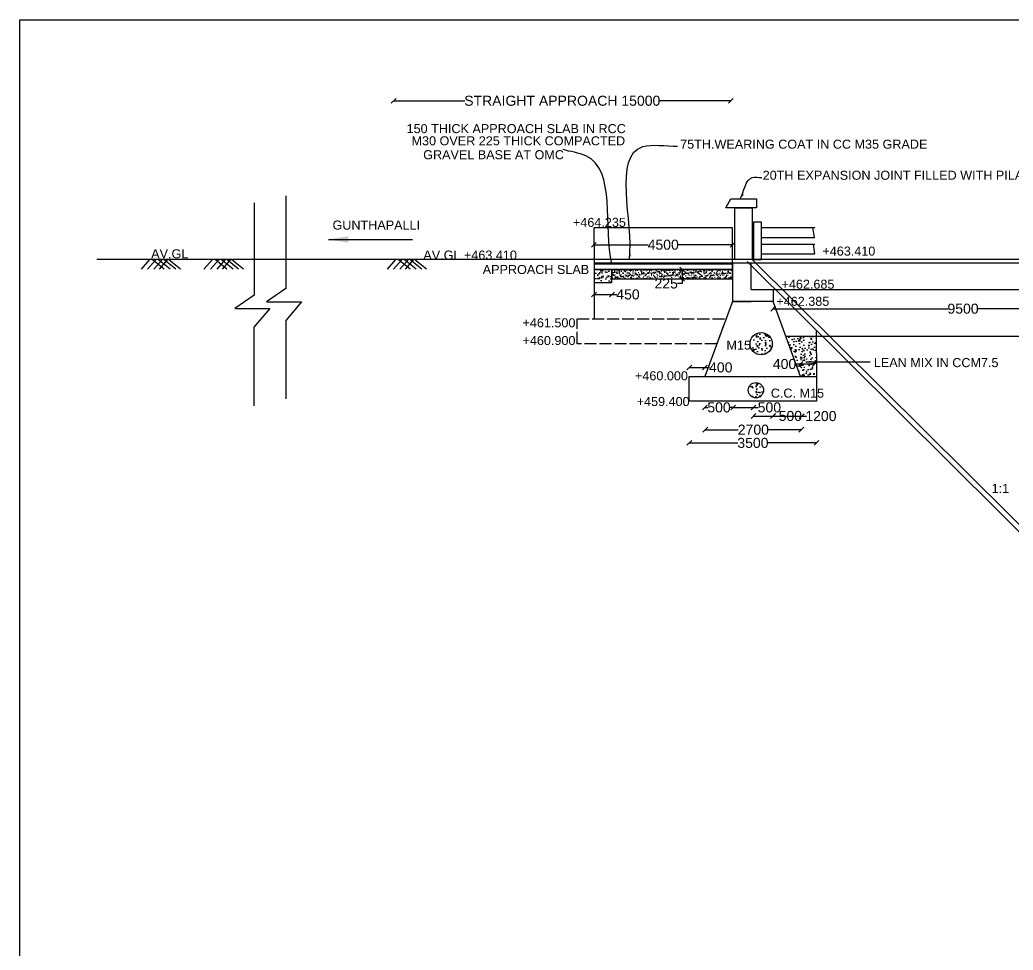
# Model space of a CAD drawing. Header units: millimetres. Extents: x 5124 to 3549337, y 2311 to 45966659.
# Drawn here: x 3099046 to 3118861, y 45948098 to 45966659 of the extents above; entities that cross this region are included whole.
import ezdxf

# ---------------------------------------------------------------- set-up
doc = ezdxf.new("R2010")
doc.units = ezdxf.units.MM
doc.header["$MEASUREMENT"] = 0
doc.linetypes.add('ACAD_ISO02W100', pattern=[15, 12, -3])
for name, color, linetype in [('DIMENSION', 7, 'Continuous'), ('DRAWING', 7, 'Continuous'), ('TEXT', 7, 'Continuous')]:
    doc.layers.add(name, color=color, linetype=linetype)
doc.styles.get("Standard").update_dxf_attribs({"font": 'arial.ttf', "height": 200})
doc.dimstyles.get("Standard").update_dxf_attribs({"dimtxt": 200, "dimasz": 110, "dimexe": 0.18, "dimexo": 0.0625, "dimgap": 0.09, "dimtad": 0, "dimtih": 1, "dimtoh": 1, "dimdec": 0, "dimzin": 0, "dimdsep": 46, "dimtxsty": 'Standard', "dimblk": 'OBLIQUE', "dimcen": 0.09, "dimse1": 1, "dimse2": 1, "dimadec": 0, "dimazin": 0, "dimtfac": 1, "dimtdec": 0, "dimtofl": 0, "dimtmove": 0, "dimatfit": 3, "dimfxl": 1, "dimtolj": 1, "dimtzin": 0, "dimarcsym": 0})
pattern_1 = [(50, (0, 0), (215.1780548, -18.8256405), [22.5, -247.5]), (355, (0, 0), (-41.6254001, 225.6576401), [18, -198]), (100.45144446, (17.93, -1.57), (173.552654, 206.8319973), [19.1220576, -210.3426336]), (46.1842, (0, 60), (320.1723992, -49.6557842), [33.75, -371.25]), (96.6356355, (26.68, 55.86), (280.3985837, 292.2355802), [28.6831026, -315.514128]), (351.184164, (0, 60), (280.3985835, 292.23558), [27, -297.0000003]), (21, (30, 45), (179.07211564, -120.7856672), [22.5, -247.5]), (326, (30, 45), (72.9945996, 217.5450135), [18, -198]), (71.45144474, (44.92, 34.93), (252.066713, 96.7593458), [19.122057, -210.3426336]), (37.5, (0, 0), (3.6479566, 99.86815615), [0, -195.6, 0, -201, 0, -198.75]), (7.5, (0, 0), (78.92086123, 118.32351356), [0, -114.6, 0, -191.1, 0, -75.75]), (327.5, (-66.9, 0), (160.14673085, -6.76646152), [0, -75, 0, -234, 0, -310.5]), (317.5, (-96.9, 0), (174.9558508, 30.0314947), [0, -97.5, 0, -155.4, 0, -220.5])]

# ---------------------------------------------------------------- blocks, each defined once
blk = doc.blocks.new('_Oblique')
at = {"color": 0, "linetype": 'ByBlock', "lineweight": -2}
blk.add_line((-0.5, -0.5), (0.5, 0.5), dxfattribs=at)
blk = doc.blocks.new('*D29')
at = {"layer": 'Defpoints', "color": 0, "transparency": 16777216}
for p in [(3110498, 45962159), (3113261, 45962172), (3113261, 45962159)]:
    blk.add_point(p, dxfattribs=at)
at = {"layer": 'DIMENSION', "color": 0, "lineweight": -2, "transparency": 16777216}
for p, q in [((3110498, 45962172), (3111577, 45962172)), ((3113261, 45962172), (3112182, 45962172))]:
    blk.add_line(p, q, dxfattribs=at)
at = {"layer": 'DIMENSION', "color": 0, "lineweight": -2, "transparency": 16777216, "xscale": 95, "yscale": 95, "zscale": 95, "rotation": 180}
blk.add_blockref('_Oblique', (3110498, 45962172), dxfattribs=at)
at = {"layer": 'DIMENSION', "color": 0, "lineweight": -2, "transparency": 16777216, "xscale": 95, "yscale": 95, "zscale": 95}
blk.add_blockref('_Oblique', (3113261, 45962172), dxfattribs=at)
at = {"layer": 'DIMENSION', "color": 0, "transparency": 16777216, "insert": (3111880, 45962172), "char_height": 200, "attachment_point": 5}
blk.add_mtext('\\A1;4500', dxfattribs=at)
blk = doc.blocks.new('*D30')
at = {"layer": 'Defpoints', "color": 0, "transparency": 16777216}
for p in [(3113230, 45965044), (3106502, 45964762), (3113230, 45964779)]:
    blk.add_point(p, dxfattribs=at)
at = {"layer": 'DIMENSION', "color": 0, "lineweight": -2, "transparency": 16777216}
for p, q in [((3106502, 45965044), (3107923, 45965044)), ((3113230, 45965044), (3111810, 45965044))]:
    blk.add_line(p, q, dxfattribs=at)
at = {"layer": 'DIMENSION', "color": 0, "lineweight": -2, "transparency": 16777216, "xscale": 95, "yscale": 95, "zscale": 95, "rotation": 180}
blk.add_blockref('_Oblique', (3106502, 45965044), dxfattribs=at)
at = {"layer": 'DIMENSION', "color": 0, "lineweight": -2, "transparency": 16777216, "xscale": 95, "yscale": 95, "zscale": 95}
blk.add_blockref('_Oblique', (3113230, 45965044), dxfattribs=at)
at = {"layer": 'DIMENSION', "color": 0, "transparency": 16777216, "insert": (3109866, 45965044), "char_height": 200, "attachment_point": 5}
blk.add_mtext('\\A1;STRAIGHT APPROACH 15000', dxfattribs=at)
blk = doc.blocks.new('*D31')
at = {"layer": 'Defpoints', "color": 0, "transparency": 16777216}
for p in [(3110499, 45961419), (3110858, 45961419), (3110858, 45961180)]:
    blk.add_point(p, dxfattribs=at)
at = {"layer": 'DIMENSION', "color": 0, "lineweight": -2, "transparency": 16777216}
for p, q in [((3110499, 45961180), (3110858, 45961180)), ((3110858, 45961180), (3110953, 45961180))]:
    blk.add_line(p, q, dxfattribs=at)
at = {"layer": 'DIMENSION', "color": 0, "lineweight": -2, "transparency": 16777216, "xscale": 95, "yscale": 95, "zscale": 95, "rotation": 180}
blk.add_blockref('_Oblique', (3110499, 45961180), dxfattribs=at)
at = {"layer": 'DIMENSION', "color": 0, "lineweight": -2, "transparency": 16777216, "xscale": 95, "yscale": 95, "zscale": 95}
blk.add_blockref('_Oblique', (3110858, 45961180), dxfattribs=at)
at = {"layer": 'DIMENSION', "color": 0, "transparency": 16777216, "insert": (3111177, 45961180), "char_height": 200, "attachment_point": 5}
blk.add_mtext('\\A1;450', dxfattribs=at)
blk = doc.blocks.new('*D32')
at = {"layer": 'Defpoints', "color": 0, "transparency": 16777216}
for p in [(3111633, 45961679), (3111633, 45961493), (3112257, 45961493)]:
    blk.add_point(p, dxfattribs=at)
at = {"layer": 'DIMENSION', "color": 0, "lineweight": -2, "transparency": 16777216}
for p, q in [((3112257, 45961679), (3112257, 45961493)), ((3112257, 45961398), (3112162, 45961398)), ((3112257, 45961493), (3112257, 45961398))]:
    blk.add_line(p, q, dxfattribs=at)
at = {"layer": 'DIMENSION', "color": 0, "lineweight": -2, "transparency": 16777216, "xscale": 95, "yscale": 95, "zscale": 95}
for p, rotation in [((3112257, 45961679), 90), ((3112257, 45961493), 270)]:
    blk.add_blockref('_Oblique', p, dxfattribs=dict(at, rotation=rotation))
at = {"layer": 'DIMENSION', "color": 0, "transparency": 16777216, "insert": (3111939, 45961398), "char_height": 200, "attachment_point": 5}
blk.add_mtext('\\A1;225', dxfattribs=at)
blk = doc.blocks.new('*D33')
at = {"layer": 'Defpoints', "color": 0, "transparency": 16777216}
for p in [(3112708, 45959724), (3112401, 45959542), (3112708, 45959542)]:
    blk.add_point(p, dxfattribs=at)
at = {"layer": 'DIMENSION', "color": 0, "lineweight": -2, "transparency": 16777216}
for p, q in [((3112401, 45959724), (3112708, 45959724)), ((3112708, 45959724), (3112803, 45959724))]:
    blk.add_line(p, q, dxfattribs=at)
at = {"layer": 'DIMENSION', "color": 0, "lineweight": -2, "transparency": 16777216, "xscale": 95, "yscale": 95, "zscale": 95, "rotation": 180}
blk.add_blockref('_Oblique', (3112401, 45959724), dxfattribs=at)
at = {"layer": 'DIMENSION', "color": 0, "lineweight": -2, "transparency": 16777216, "xscale": 95, "yscale": 95, "zscale": 95}
blk.add_blockref('_Oblique', (3112708, 45959724), dxfattribs=at)
at = {"layer": 'DIMENSION', "color": 0, "transparency": 16777216, "insert": (3113028, 45959724), "char_height": 200, "attachment_point": 5}
blk.add_mtext('\\A1;400', dxfattribs=at)
blk = doc.blocks.new('*D34')
at = {"layer": 'Defpoints', "color": 0, "transparency": 16777216}
for p in [(3114620, 45959792), (3114620, 45959542), (3114900, 45959542)]:
    blk.add_point(p, dxfattribs=at)
at = {"layer": 'DIMENSION', "color": 0, "lineweight": -2, "transparency": 16777216}
for p, q in [((3114620, 45959792), (3114525, 45959792)), ((3114900, 45959792), (3114620, 45959792))]:
    blk.add_line(p, q, dxfattribs=at)
at = {"layer": 'DIMENSION', "color": 0, "lineweight": -2, "transparency": 16777216, "xscale": 95, "yscale": 95, "zscale": 95, "rotation": 180}
blk.add_blockref('_Oblique', (3114620, 45959792), dxfattribs=at)
at = {"layer": 'DIMENSION', "color": 0, "lineweight": -2, "transparency": 16777216, "xscale": 95, "yscale": 95, "zscale": 95}
blk.add_blockref('_Oblique', (3114900, 45959792), dxfattribs=at)
at = {"layer": 'DIMENSION', "color": 0, "transparency": 16777216, "insert": (3114300, 45959792), "char_height": 200, "attachment_point": 5}
blk.add_mtext('\\A1;400', dxfattribs=at)
blk = doc.blocks.new('*D35')
at = {"layer": 'Defpoints', "color": 0, "transparency": 16777216}
for p in [(3112711, 45959052), (3113275, 45959052), (3113275, 45958926)]:
    blk.add_point(p, dxfattribs=at)
at = {"layer": 'DIMENSION', "color": 0, "lineweight": -2, "transparency": 16777216}
for p, q in [((3112711, 45958926), (3112772, 45958926)), ((3113275, 45958926), (3113214, 45958926))]:
    blk.add_line(p, q, dxfattribs=at)
at = {"layer": 'DIMENSION', "color": 0, "lineweight": -2, "transparency": 16777216, "xscale": 95, "yscale": 95, "zscale": 95, "rotation": 180}
blk.add_blockref('_Oblique', (3112711, 45958926), dxfattribs=at)
at = {"layer": 'DIMENSION', "color": 0, "lineweight": -2, "transparency": 16777216, "xscale": 95, "yscale": 95, "zscale": 95}
blk.add_blockref('_Oblique', (3113275, 45958926), dxfattribs=at)
at = {"layer": 'DIMENSION', "color": 0, "transparency": 16777216, "insert": (3112993, 45958926), "char_height": 200, "attachment_point": 5}
blk.add_mtext('\\A1;500', dxfattribs=at)
blk = doc.blocks.new('*D36')
at = {"layer": 'Defpoints', "color": 0, "transparency": 16777216}
for p in [(3113275, 45958926), (3113682, 45958926), (3113682, 45958926)]:
    blk.add_point(p, dxfattribs=at)
at = {"layer": 'DIMENSION', "color": 0, "lineweight": -2, "transparency": 16777216}
for p, q in [((3113275, 45958926), (3113682, 45958926)), ((3113682, 45958926), (3113777, 45958926))]:
    blk.add_line(p, q, dxfattribs=at)
at = {"layer": 'DIMENSION', "color": 0, "lineweight": -2, "transparency": 16777216, "xscale": 95, "yscale": 95, "zscale": 95, "rotation": 180}
blk.add_blockref('_Oblique', (3113275, 45958926), dxfattribs=at)
at = {"layer": 'DIMENSION', "color": 0, "lineweight": -2, "transparency": 16777216, "xscale": 95, "yscale": 95, "zscale": 95}
blk.add_blockref('_Oblique', (3113682, 45958926), dxfattribs=at)
at = {"layer": 'DIMENSION', "color": 0, "transparency": 16777216, "insert": (3113998, 45958926), "char_height": 200, "attachment_point": 5}
blk.add_mtext('\\A1;500', dxfattribs=at)
blk = doc.blocks.new('*D37')
at = {"layer": 'Defpoints', "color": 0, "transparency": 16777216}
for p in [(3113682, 45958926), (3114070, 45958936), (3114070, 45958755)]:
    blk.add_point(p, dxfattribs=at)
at = {"layer": 'DIMENSION', "color": 0, "lineweight": -2, "transparency": 16777216}
for p, q in [((3113682, 45958755), (3114070, 45958755)), ((3114070, 45958755), (3114195, 45958755))]:
    blk.add_line(p, q, dxfattribs=at)
at = {"layer": 'DIMENSION', "color": 0, "lineweight": -2, "transparency": 16777216, "xscale": 95, "yscale": 95, "zscale": 95, "rotation": 180}
blk.add_blockref('_Oblique', (3113682, 45958755), dxfattribs=at)
at = {"layer": 'DIMENSION', "color": 0, "lineweight": -2, "transparency": 16777216, "xscale": 95, "yscale": 95, "zscale": 95}
blk.add_blockref('_Oblique', (3114070, 45958755), dxfattribs=at)
at = {"layer": 'DIMENSION', "color": 0, "transparency": 16777216, "insert": (3114416, 45958755), "char_height": 200, "attachment_point": 5}
blk.add_mtext('\\A1;500', dxfattribs=at)
blk = doc.blocks.new('*D38')
at = {"layer": 'Defpoints', "color": 0, "transparency": 16777216}
for p in [(3114642, 45958981), (3114070, 45958755), (3114642, 45958753)]:
    blk.add_point(p, dxfattribs=at)
at = {"layer": 'DIMENSION', "color": 0, "lineweight": -2, "transparency": 16777216}
for p, q in [((3114070, 45958753), (3114642, 45958753)), ((3114642, 45958753), (3114737, 45958753))]:
    blk.add_line(p, q, dxfattribs=at)
at = {"layer": 'DIMENSION', "color": 0, "lineweight": -2, "transparency": 16777216, "xscale": 95, "yscale": 95, "zscale": 95, "rotation": 180}
blk.add_blockref('_Oblique', (3114070, 45958753), dxfattribs=at)
at = {"layer": 'DIMENSION', "color": 0, "lineweight": -2, "transparency": 16777216, "xscale": 95, "yscale": 95, "zscale": 95}
blk.add_blockref('_Oblique', (3114642, 45958753), dxfattribs=at)
at = {"layer": 'DIMENSION', "color": 0, "transparency": 16777216, "insert": (3115026, 45958753), "char_height": 200, "attachment_point": 5}
blk.add_mtext('\\A1;1200', dxfattribs=at)
blk = doc.blocks.new('*D39')
at = {"layer": 'Defpoints', "color": 0, "transparency": 16777216}
for p in [(3112720, 45958485), (3114636, 45958482), (3114636, 45958482)]:
    blk.add_point(p, dxfattribs=at)
at = {"layer": 'DIMENSION', "color": 0, "lineweight": -2, "transparency": 16777216}
for p, q in [((3112720, 45958482), (3113378, 45958482)), ((3114636, 45958482), (3113978, 45958482))]:
    blk.add_line(p, q, dxfattribs=at)
at = {"layer": 'DIMENSION', "color": 0, "lineweight": -2, "transparency": 16777216, "xscale": 95, "yscale": 95, "zscale": 95, "rotation": 180}
blk.add_blockref('_Oblique', (3112720, 45958482), dxfattribs=at)
at = {"layer": 'DIMENSION', "color": 0, "lineweight": -2, "transparency": 16777216, "xscale": 95, "yscale": 95, "zscale": 95}
blk.add_blockref('_Oblique', (3114636, 45958482), dxfattribs=at)
at = {"layer": 'DIMENSION', "color": 0, "transparency": 16777216, "insert": (3113678, 45958482), "char_height": 200, "attachment_point": 5}
blk.add_mtext('\\A1;2700', dxfattribs=at)
blk = doc.blocks.new('*D40')
at = {"layer": 'Defpoints', "color": 0, "transparency": 16777216}
for p in [(3112401, 45959052), (3114936, 45959052), (3114936, 45958218)]:
    blk.add_point(p, dxfattribs=at)
at = {"layer": 'DIMENSION', "color": 0, "lineweight": -2, "transparency": 16777216}
for p, q in [((3112401, 45958218), (3113370, 45958218)), ((3114936, 45958218), (3113967, 45958218))]:
    blk.add_line(p, q, dxfattribs=at)
at = {"layer": 'DIMENSION', "color": 0, "lineweight": -2, "transparency": 16777216, "xscale": 95, "yscale": 95, "zscale": 95, "rotation": 180}
blk.add_blockref('_Oblique', (3112401, 45958218), dxfattribs=at)
at = {"layer": 'DIMENSION', "color": 0, "lineweight": -2, "transparency": 16777216, "xscale": 95, "yscale": 95, "zscale": 95}
blk.add_blockref('_Oblique', (3114936, 45958218), dxfattribs=at)
at = {"layer": 'DIMENSION', "color": 0, "transparency": 16777216, "insert": (3113669, 45958218), "char_height": 200, "attachment_point": 5}
blk.add_mtext('\\A1;3500', dxfattribs=at)
blk = doc.blocks.new('*D44')
at = {"layer": 'Defpoints', "color": 0, "transparency": 16777216}
for p in [(3114071, 45961041), (3121651, 45960896), (3121651, 45960838)]:
    blk.add_point(p, dxfattribs=at)
at = {"layer": 'DIMENSION', "color": 0, "lineweight": -2, "transparency": 16777216}
for p, q in [((3114071, 45960896), (3117563, 45960896)), ((3121651, 45960896), (3118159, 45960896))]:
    blk.add_line(p, q, dxfattribs=at)
at = {"layer": 'DIMENSION', "color": 0, "lineweight": -2, "transparency": 16777216, "xscale": 95, "yscale": 95, "zscale": 95, "rotation": 180}
blk.add_blockref('_Oblique', (3114071, 45960896), dxfattribs=at)
at = {"layer": 'DIMENSION', "color": 0, "lineweight": -2, "transparency": 16777216, "xscale": 95, "yscale": 95, "zscale": 95}
blk.add_blockref('_Oblique', (3121651, 45960896), dxfattribs=at)
at = {"layer": 'DIMENSION', "color": 0, "transparency": 16777216, "insert": (3117861, 45960896), "char_height": 200, "attachment_point": 5}
blk.add_mtext('\\A1;9500', dxfattribs=at)

msp = doc.modelspace()

# ---------------------------------------------------------------- hatches: boundary and pattern name
at = {"layer": 'DRAWING'}
h = msp.add_hatch(dxfattribs=at)
h.set_pattern_fill('AR-CONC', color=256, scale=30)
h.set_pattern_definition(pattern_1)
h.paths.add_polyline_path([(3110857.7, 45961672.4), (3110499.3, 45961672.4), (3110499.3, 45961419), (3110857.7, 45961419)])
h = msp.add_hatch(dxfattribs=at)
h.set_pattern_fill('AR-SAND', color=256, scale=40)
h.set_pattern_definition([(37.5, (0, 0), (-2.519734324, 77.07295076), [0, -60.8, 0, -68, 0, -65]), (7.5, (0, 0), (70.7910682, 112.8858426), [0, -32.8, 0, -54.8, 0, -21]), (327.5, (-49.2, 0), (124.56567447, 0.22636214), [0, -20, 0, -72, 0, -94]), (317.5, (-49.2, 0), (120.24506418, 35.1070226), [0, -10, 0, -47.2, 0, -54])])
h.paths.add_polyline_path([(3113261.1, 45961672.4), (3110857.7, 45961672.4), (3110857.7, 45961493), (3113261.1, 45961493)])
h = msp.add_hatch(dxfattribs=at)
h.set_pattern_fill('AR-CONC', color=256, scale=30)
h.set_pattern_definition(pattern_1)
h.paths.add_polyline_path([(3114056.4, 45960196.6, 1), (3113612.5, 45960196.6, 1)])
h.paths.add_polyline_path([(3113881.9, 45959269.5, 1), (3113576.1, 45959269.5, 1)])
h = msp.add_hatch(dxfattribs=at)
h.set_pattern_fill('AR-CONC', color=256, scale=30)
h.set_pattern_definition(pattern_1)
h.paths.add_polyline_path([(3114932.1, 45960350.2), (3114324.1, 45960350.2), (3114620.2, 45959542), (3114936.5, 45959542)])

# ---------------------------------------------------------------- linework, layer by layer
for p, q in [((3113634.1, 45961282.4), (3114071, 45961282.4)), ((3114071, 45961282.4), (3114071, 45961041)), ((3114071, 45961041), (3113634.1, 45961041))]:
    msp.add_line(p, q, dxfattribs=at)
for points in [[(3099045.6, 45966659.1), (3163919.2, 45966659.1), (3163919.2, 45923552.2), (3099045.6, 45923552.2)], [(3113741.6, 45962907.2), (3113128.8, 45962907.2), (3113231.3, 45963085.3), (3113741.6, 45963085.3)], [(3113680.4, 45961876), (3113841.6, 45961876), (3113841.6, 45962623.4), (3113680.4, 45962623.4)], [(3110505.9, 45961792.6), (3113252.9, 45961792.6), (3113252.9, 45961678.6), (3110505.9, 45961678.6)], [(3110857.7, 45961672.4), (3110499.3, 45961672.4), (3110499.3, 45961419), (3110857.7, 45961419)], [(3113261.1, 45961672.4), (3110857.7, 45961672.4), (3110857.7, 45961493), (3113261.1, 45961493)], [(3112708.3, 45959542), (3114620.2, 45959542), (3114071, 45961041), (3113261.1, 45961041)], [(3112400.6, 45959542), (3114936.5, 45959542), (3114936.5, 45959051.8), (3112400.6, 45959051.8)]]:
    msp.add_lwpolyline(points, close=True, dxfattribs=at)
for points in [[(3104352.8, 45963148.4), (3104352.8, 45961300.2), (3103968.3, 45961036), (3104663.4, 45961036), (3104348.2, 45960661.5), (3104348.2, 45959097.8)], [(3103718.9, 45963011.5), (3103718.9, 45961163.3), (3103334.5, 45960899), (3104029.6, 45960899), (3103714.4, 45960524.5), (3103714.4, 45958960.9)], [(3113310.1, 45961876), (3113310.1, 45962907.2), (3113653.1, 45962907.2), (3113654.9, 45961876)], [(3113261.1, 45961805.2), (3113261.1, 45962512.4), (3110497.2, 45962512.4), (3110499.3, 45961805.2), (3110499.3, 45960691)], [(3113841.6, 45962515.5), (3114905.9, 45962515.5)], [(3114860.5, 45962515.5), (3114893.1, 45962319.1)], [(3113841.6, 45962319.1), (3114905.9, 45962319.1)], [(3113841.6, 45962182.8), (3114905.9, 45962182.8)], [(3114869.2, 45962182.8), (3114898.2, 45961993.5)], [(3113841.6, 45961993.5), (3114905.9, 45961993.5)], [(3126201.2, 45961876), (3100580.3, 45961876)], [(3101631.3, 45961876), (3101462.8, 45961684.8)], [(3101762.3, 45961876), (3101593.8, 45961684.8)], [(3101690, 45961876), (3101921.3, 45961688.4)], [(3101888.6, 45961876), (3101720.2, 45961684.8)], [(3101811.5, 45961876), (3102042.7, 45961688.4)], [(3101991.5, 45961876), (3101823.1, 45961684.8)], [(3101922.7, 45961876), (3102154, 45961688.4)], [(3102019.3, 45961876), (3102250.6, 45961688.4)], [(3102887.2, 45961876), (3102718.8, 45961684.8)], [(3103018.2, 45961876), (3102849.8, 45961684.8)], [(3102946, 45961876), (3103177.2, 45961688.4)], [(3103144.5, 45961876), (3102976.1, 45961684.8)], [(3103067.4, 45961876), (3103298.7, 45961688.4)], [(3103247.5, 45961876), (3103079, 45961684.8)], [(3103178.7, 45961876), (3103409.9, 45961688.4)], [(3103275.3, 45961876), (3103506.5, 45961688.4)], [(3106539, 45961876), (3106370.5, 45961684.8)], [(3106670, 45961876), (3106501.5, 45961684.8)], [(3106597.7, 45961876), (3106829, 45961688.4)], [(3106796.3, 45961876), (3106627.9, 45961684.8)], [(3106719.2, 45961876), (3106950.4, 45961688.4)], [(3106899.2, 45961876), (3106730.8, 45961684.8)], [(3106830.4, 45961876), (3107061.7, 45961688.4)], [(3106927, 45961876), (3107158.3, 45961688.4)], [(3126201.2, 45961805.2), (3110499.3, 45961805.2)], [(3113634.1, 45961282.4), (3113634.1, 45961805.2), (3113261.1, 45961805.2), (3113261.1, 45961041), (3113634.1, 45961041)], [(3126201.2, 45955818.8), (3119615.3, 45955818.8), (3113554.9, 45961835.4)], [(3126201.2, 45955910.4), (3119664, 45955910.4), (3113654.9, 45961876)], [(3114071, 45961282.4), (3126201.2, 45961282.4)], [(3114931.4, 45960468.8), (3114936.5, 45959542)], [(3114324.1, 45960350.2), (3126201.2, 45960350.2)]]:
    msp.add_lwpolyline(points, dxfattribs=at)
at = {"layer": 'DRAWING', "linetype": 'ACAD_ISO02W100', "ltscale": 20}
msp.add_lwpolyline([(3110160, 45960696.9), (3113134.2, 45960696.9), (3112949.8, 45960196.7), (3110160, 45960196.7)], close=True, dxfattribs=at)
at = {"layer": 'DRAWING'}
for centre, radius in [((3113834.5, 45960196.6), 221.9), ((3113729, 45959269.5), 152.9)]:
    msp.add_circle(centre, radius, dxfattribs=at)

# ---------------------------------------------------------------- texts
at = {"layer": 'TEXT'}
for s, p in [('150 THICK APPROACH SLAB IN RCC', (3106760.5, 45964398.9)), ('M30 OVER 225 THICK COMPACTED', (3106859.2, 45964156.3)), ('75TH.WEARING COAT IN CC M35 GRADE', (3112218.2, 45964089.2)), ('GRAVEL BASE AT OMC', (3107091.5, 45963878.6)), ('20TH EXPANSION JOINT FILLED WITH PILASTER', (3113864.5, 45963468.8)), ('GUNTHAPALLI', (3105282.9, 45962474.6)), ('+464.235', (3110079.5, 45962529)), ('AV.GL', (3101665.3, 45961901.7)), ('AV.GL +463.410', (3107094.6, 45961876)), ('+463.410', (3115055.9, 45961955.5)), ('APPROACH SLAB', (3108279.2, 45961588.8)), ('+462.685', (3114240, 45961294.9)), ('+462.385', (3114137.1, 45960953.5)), ('+461.500', (3109072.8, 45960525.5)), ('+460.900', (3109073.6, 45960171.4)), (' M15 ', (3113071, 45960080.3)), ('LEAN MIX IN CCM7.5', (3116081.9, 45959730.4)), ('+460.000', (3111316.7, 45959467.7)), ('C.C. M15 ', (3114026, 45959122.1)), ('+459.400', (3111351.3, 45958954.1)), ('1:1', (3118431.4, 45957221.3))]:
    msp.add_text(s, height=180, dxfattribs=at).set_placement(p)

# ---------------------------------------------------------------- dimensions: what is measured, and where the dimension line sits
at = {"layer": 'DIMENSION'}
for base, p1, p2, text, picture, middle in [((3113230.1, 45965043.6), (3106502.4, 45964761.7), (3113230.1, 45964779.3), 'STRAIGHT APPROACH 15000', '*D30', (3109866.2, 45965043.6)), ((3113261.1, 45962172.4), (3110498.3, 45962158.8), (3113261.1, 45962158.8), '4500', '*D29', (3111879.7, 45962172.4)), ((3110857.7, 45961180.3), (3110499.3, 45961419), (3110857.7, 45961419), '450', '*D31', (3111177.4, 45961180.3)), ((3121650.9, 45960896.1), (3114071, 45961041), (3121650.9, 45960837.7), '9500', '*D44', (3117861, 45960896.1)), ((3112708.3, 45959724.3), (3112400.6, 45959542), (3112708.3, 45959542), '400', '*D33', (3113028.1, 45959724.3)), ((3114620.2, 45959792.2), (3114900.4, 45959542), (3114620.2, 45959542), '400', '*D34', (3114300.5, 45959792.2)), ((3114936.5, 45958217.8), (3112400.6, 45959051.8), (3114936.5, 45959051.8), '3500', '*D40', (3113668.5, 45958217.8)), ((3113275, 45958926), (3112710.8, 45959051.8), (3113275, 45959051.8), '500', '*D35', (3112992.9, 45958926)), ((3113682.4, 45958926), (3113275, 45958926), (3113682.4, 45958926.4), '500', '*D36', (3113998.1, 45958926)), ((3114641.8, 45958752.6), (3114069.5, 45958755), (3114641.8, 45958981), '1200', '*D38', (3115025.7, 45958752.6)), ((3114636.1, 45958481.9), (3112720, 45958485), (3114636.1, 45958481.9), '2700', '*D39', (3113678, 45958481.9))]:
    dim = msp.add_linear_dim(base=base, p1=p1, p2=p2, text=text, dimstyle='Standard', override={"dimasz": 95, "dimarcsym": 1}, dxfattribs=at)
    dim.commit()
    dim.dimension.update_dxf_attribs({"geometry": picture, "text_midpoint": middle})
dim = msp.add_linear_dim(base=(3112257.2, 45961493), p1=(3111632.8, 45961678.6), p2=(3111632.8, 45961493), angle=90, text='225', dimstyle='Standard', override={"dimasz": 95, "dimarcsym": 1}, dxfattribs=at)
dim.commit()
dim.dimension.update_dxf_attribs({"geometry": '*D32', "text_midpoint": (3111938.7, 45961398)})
dim = msp.add_linear_dim(base=(3114069.5, 45958755), p1=(3113682.4, 45958926), p2=(3114069.5, 45958935.8), text='500', dimstyle='Standard', override={"dimasz": 95, "dimarcsym": 1}, dxfattribs=at)
dim.commit()
dim.dimension.update_dxf_attribs({"geometry": '*D37', "text_midpoint": (3114415.6, 45958755), "dimtype": 160})

# ---------------------------------------------------------------- leaders
at = {"layer": 'DRAWING'}
msp.add_leader([(3105199.4, 45962278), (3106877.6, 45962278)], dimstyle='Standard', override={"dimasz": 400, "dimgap": 0.09, "dimtad": 0, "dimarcsym": 1}, dxfattribs=at)
at = {"layer": 'DRAWING', "path_type": 1}
msp.add_leader([(3114725.3, 45959838.9), (3116007.7, 45959838.9)], dimstyle='Standard', override={"dimgap": 0.09, "dimtad": 0}, dxfattribs=at)
at = {"layer": 'TEXT', "path_type": 1}
for points in [[(3111205.6, 45961876), (3111470.1, 45964129.8), (3112166.8, 45964138.6)], [(3110853.7, 45961792.6), (3110335, 45963947), (3109874.1, 45964070.7)], [(3113416.9, 45963085.3), (3113652.3, 45963511.3), (3113845.3, 45963511.3)]]:
    msp.add_leader(points, dimstyle='Standard', override={"dimgap": 0.09, "dimtad": 0}, dxfattribs=at)

doc.saveas('drawing.dxf')
